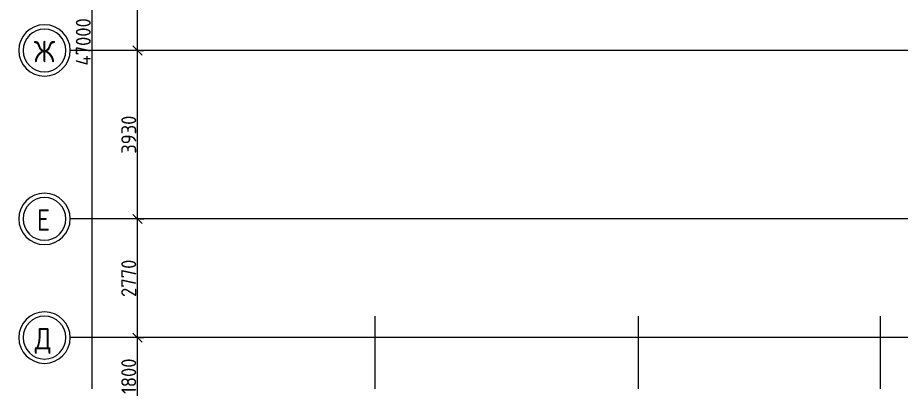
# Model space of a CAD drawing. Header units: millimetres. Extents: x -695119 to 412940, y -249585 to 622758.
# Drawn here: x 49545 to 70156, y 531509 to 539993 of the extents above; entities that cross this region are included whole.
import ezdxf

# ---------------------------------------------------------------- set-up
doc = ezdxf.new("R2010")
doc.units = ezdxf.units.MM
doc.linetypes.add('ADSK_Линия сетки', pattern=[25, 20, -2.5, 0, -2.5])
doc.layers.add('Оси', color=252, linetype='Continuous', lineweight=9)
doc.layers.add('Размеры', color=7, linetype='Continuous', lineweight=9)
doc.styles.add('GOST Common', font='', dxfattribs={"width": 0.9, "height": 500})
doc.styles.add('ISOCPEUR', font='isocpeur.ttf', dxfattribs={"width": 0.9, "height": 350})
doc.styles.get('GOST Common').set_extended_font_data('GOST type B')
doc.dimstyles.new('ADSK_Основной_3_5_мм', dxfattribs={"dimscale": 304.8, "dimtxt": 348.593412, "dimasz": 0.695866, "dimexe": 0.492126, "dimexo": 0.492126, "dimgap": 0.098425, "dimtad": 1, "dimdec": 0, "dimdsep": 46, "dimtxsty": 'ISOCPEUR', "dimblk1": 'OBLIQUE', "dimblk2": 'OBLIQUE', "dimsah": 1, "dimcen": 0.09, "dimdle": 0.492126, "dimazin": 0, "dimtfac": 1, "dimtdec": 4, "dimtix": 1, "dimtmove": 0, "dimatfit": 3, "dimfxl": 1, "dimtvp": 1, "dimtolj": 1, "dimtzin": 0, "dimlwd": 18, "dimlwe": 18, "dimarcsym": 2})

# ---------------------------------------------------------------- blocks, each defined once
blk = doc.blocks.new('Ось сетки - Круг_Ø12 мм 2-461932-План 2 этажа смеж')
at = {"layer": 'Оси', "lineweight": 20}
for radius, start, end in [(6, 360, 180), (5, 360, 180), (6, 180, 360), (5, 180, 360)]:
    blk.add_arc((0, 0), radius, start, end, dxfattribs=at)
blk = doc.blocks.new('_Oblique')
at = {"color": 0, "linetype": 'ByBlock', "lineweight": -2}
blk.add_line((-0.5, -0.5), (0.5, 0.5), dxfattribs=at)
blk = doc.blocks.new('*D927')
at = {"layer": 'Defpoints', "color": 0, "transparency": 16777216}
for p in [(52244, 532528), (52344, 532528), (52244, 530728)]:
    blk.add_point(p, dxfattribs=at)
at = {"layer": 'Размеры', "color": 0, "lineweight": 18, "transparency": 16777216}
for p, q in [((52344, 530578), (52344, 532678)), ((52394, 532528), (52494, 532528)), ((52394, 530728), (52494, 530728))]:
    blk.add_line(p, q, dxfattribs=at)
at = {"layer": 'Размеры', "color": 0, "lineweight": 18, "transparency": 16777216, "xscale": 212.1, "yscale": 212.1, "zscale": 212.1}
for p, rotation in [((52344, 532528), 90), ((52344, 530728), 270)]:
    blk.add_blockref('_Oblique', p, dxfattribs=dict(at, rotation=rotation))
at = {"layer": 'Размеры', "color": 0, "lineweight": 20, "transparency": 16777216, "insert": (52139, 531628), "char_height": 350, "width": 980.83, "attachment_point": 5, "rotation": 90, "style": 'ISOCPEUR'}
blk.add_mtext('\\A1;1800', dxfattribs=at)
blk = doc.blocks.new('*D928')
at = {"layer": 'Defpoints', "color": 0, "transparency": 16777216}
for p in [(52244, 535298), (52344, 535298), (52244, 532528)]:
    blk.add_point(p, dxfattribs=at)
at = {"layer": 'Размеры', "color": 0, "lineweight": 18, "transparency": 16777216}
for p, q in [((52344, 532378), (52344, 535448)), ((52394, 535298), (52494, 535298)), ((52394, 532528), (52494, 532528))]:
    blk.add_line(p, q, dxfattribs=at)
at = {"layer": 'Размеры', "color": 0, "lineweight": 18, "transparency": 16777216, "xscale": 212.1, "yscale": 212.1, "zscale": 212.1}
for p, rotation in [((52344, 535298), 90), ((52344, 532528), 270)]:
    blk.add_blockref('_Oblique', p, dxfattribs=dict(at, rotation=rotation))
at = {"layer": 'Размеры', "color": 0, "lineweight": 20, "transparency": 16777216, "insert": (52139, 533913), "char_height": 350, "width": 1059.58, "attachment_point": 5, "rotation": 90, "style": 'ISOCPEUR'}
blk.add_mtext('\\A1;2770', dxfattribs=at)
blk = doc.blocks.new('*D929')
at = {"layer": 'Defpoints', "color": 0, "transparency": 16777216}
for p in [(52244, 539228), (52344, 539228), (52244, 535298)]:
    blk.add_point(p, dxfattribs=at)
at = {"layer": 'Размеры', "color": 0, "lineweight": 18, "transparency": 16777216}
for p, q in [((52344, 535148), (52344, 539378)), ((52394, 539228), (52494, 539228)), ((52394, 535298), (52494, 535298))]:
    blk.add_line(p, q, dxfattribs=at)
at = {"layer": 'Размеры', "color": 0, "lineweight": 18, "transparency": 16777216, "xscale": 212.1, "yscale": 212.1, "zscale": 212.1}
for p, rotation in [((52344, 539228), 90), ((52344, 535298), 270)]:
    blk.add_blockref('_Oblique', p, dxfattribs=dict(at, rotation=rotation))
at = {"layer": 'Размеры', "color": 0, "lineweight": 20, "transparency": 16777216, "insert": (52139, 537263), "char_height": 350, "width": 1059.58, "attachment_point": 5, "rotation": 90, "style": 'ISOCPEUR'}
blk.add_mtext('\\A1;3930', dxfattribs=at)
blk = doc.blocks.new('*D930')
at = {"layer": 'Defpoints', "color": 0, "transparency": 16777216}
for p in [(52244, 543258), (52344, 543258), (52244, 539228)]:
    blk.add_point(p, dxfattribs=at)
at = {"layer": 'Размеры', "color": 0, "lineweight": 18, "transparency": 16777216}
for p, q in [((52344, 539078), (52344, 543408)), ((52394, 543258), (52494, 543258)), ((52394, 539228), (52494, 539228))]:
    blk.add_line(p, q, dxfattribs=at)
at = {"layer": 'Размеры', "color": 0, "lineweight": 18, "transparency": 16777216, "xscale": 212.1, "yscale": 212.1, "zscale": 212.1}
for p, rotation in [((52344, 543258), 90), ((52344, 539228), 270)]:
    blk.add_blockref('_Oblique', p, dxfattribs=dict(at, rotation=rotation))
at = {"layer": 'Размеры', "color": 0, "lineweight": 20, "transparency": 16777216, "insert": (52139, 541243), "char_height": 350, "width": 1095.38, "attachment_point": 5, "rotation": 90, "style": 'ISOCPEUR'}
blk.add_mtext('\\A1;4030', dxfattribs=at)
blk = doc.blocks.new('*D935')
at = {"layer": 'Defpoints', "color": 0, "transparency": 16777216}
for p in [(51182, 562928), (51282, 562928), (51182, 515928)]:
    blk.add_point(p, dxfattribs=at)
at = {"layer": 'Размеры', "color": 0, "lineweight": 18, "transparency": 16777216}
for p, q in [((51282, 515778), (51282, 563078)), ((51332, 562928), (51432, 562928)), ((51332, 515928), (51432, 515928))]:
    blk.add_line(p, q, dxfattribs=at)
at = {"layer": 'Размеры', "color": 0, "lineweight": 18, "transparency": 16777216, "xscale": 212.1, "yscale": 212.1, "zscale": 212.1}
for p, rotation in [((51282, 562928), 90), ((51282, 515928), 270)]:
    blk.add_blockref('_Oblique', p, dxfattribs=dict(at, rotation=rotation))
at = {"layer": 'Размеры', "color": 0, "lineweight": 20, "transparency": 16777216, "insert": (51077, 539428), "char_height": 350, "width": 1360.27, "attachment_point": 5, "rotation": 90, "style": 'ISOCPEUR'}
blk.add_mtext('\\A1;47000', dxfattribs=at)

msp = doc.modelspace()

# ---------------------------------------------------------------- linework, layer by layer
at = {"layer": 'Оси', "linetype": 'ADSK_Линия сетки'}
for p, q in [((97660.397, 539228.241), (50771.339, 539228.241)), ((97660.397, 535298.241), (50771.339, 535298.241)), ((57881.401, 533028.241), (57881.401, 503632.555)), ((64031.401, 533028.241), (64031.401, 503632.555)), ((69681.401, 533028.241), (69681.401, 503632.555)), ((127748.695, 532528.241), (50771.339, 532528.241))]:
    msp.add_line(p, q, dxfattribs=at)

# ---------------------------------------------------------------- block references
at = {"layer": 'Оси', "lineweight": 20, "xscale": 99.99999999999993, "yscale": 99.99999999999993, "zscale": 99.99999999999993, "rotation": 90}
for p in [(50171.339, 539228.241), (50171.339, 535298.241), (50171.339, 532528.241)]:
    msp.add_blockref('Ось сетки - Круг_Ø12 мм 2-461932-План 2 этажа смеж', p, dxfattribs=at)

# ---------------------------------------------------------------- texts
at = {"layer": 'Оси', "char_height": 500, "attachment_point": 1, "style": 'GOST Common'}
for s, insert, width in [('\\fGOST Common|b0|i0|c204|p34|;\\W.9;Ж', (49921.512, 539452.8), 555.56944), ('\\fGOST Common|b0|i0|c204|p34|;\\W.9;Е', (49989.912, 535522.8), 389.62012), ('\\fGOST Common|b0|i0|c204|p34|;\\W.9;Д', (49945.362, 532752.8), 497.84794)]:
    msp.add_mtext(s, dxfattribs=dict(at, insert=insert, width=width))

# ---------------------------------------------------------------- dimensions: what is measured, and where the dimension line sits
at = {"layer": 'Размеры', "lineweight": 20}
for base, p1, p2, override, picture, middle in [((51281.761, 562928.241), (51181.776, 515928.241), (51181.776, 562928.241), {"dimpost": '<>', "dimfxl": 47000}, '*D935', (51076.761, 539428.241)), ((52344.253, 543258.241), (52244.268, 539228.241), (52244.268, 543258.241), {"dimpost": '<>', "dimfxl": 4030}, '*D930', (52139.253, 541243.241)), ((52344.253, 539228.241), (52244.268, 535298.241), (52244.268, 539228.241), {"dimpost": '<>', "dimfxl": 3930}, '*D929', (52139.253, 537263.241)), ((52344.253, 535298.241), (52244.268, 532528.241), (52244.268, 535298.241), {"dimpost": '<>', "dimfxl": 2770}, '*D928', (52139.253, 533913.241)), ((52344.253, 532528.241), (52244.268, 530728.241), (52244.268, 532528.241), {"dimpost": '<>', "dimfxl": 1800}, '*D927', (52139.253, 531628.241))]:
    dim = msp.add_linear_dim(base=base, p1=p1, p2=p2, angle=90, dimstyle='ADSK_Основной_3_5_мм', override=override, dxfattribs=at)
    dim.commit()
    dim.dimension.update_dxf_attribs({"geometry": picture, "text_midpoint": middle})

doc.saveas('drawing.dxf')
